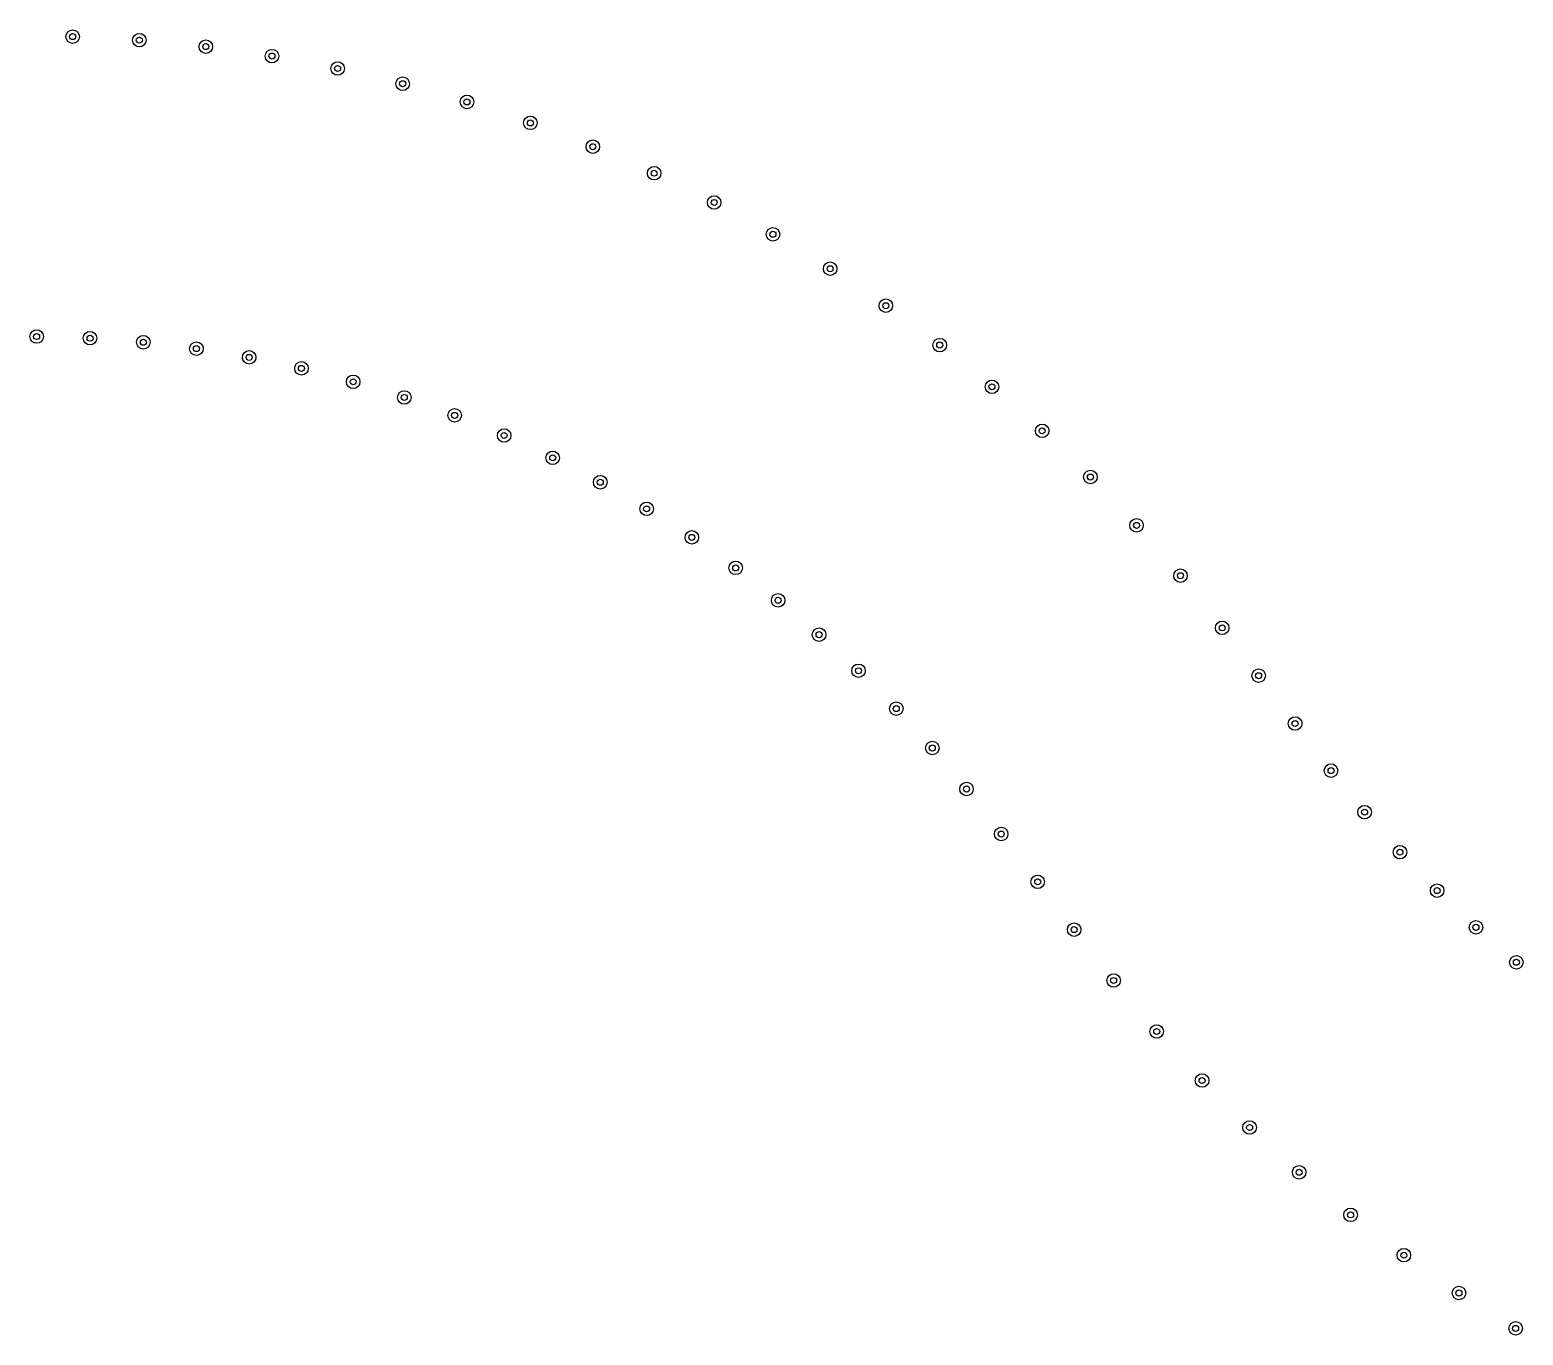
# Model space of a CAD drawing. Extents: x 97 to 313, y -173 to 213.
# Drawn here: x 163.28 to 212.93, y 169.13 to 212.55 of the extents above; entities that cross this region are included whole.
import ezdxf

# ---------------------------------------------------------------- set-up
doc = ezdxf.new("R2010")
doc.units = 0
doc.layers.add('BLACK', color=7, linetype='CONTINUOUS')

msp = doc.modelspace()

# ---------------------------------------------------------------- linework, layer by layer
at = {"layer": 'BLACK', "linetype": 'CONTINUOUS'}
for p, q in [((164.537, 212.48), (164.61, 212.529)), ((164.61, 212.529), (164.696, 212.546)), ((164.696, 212.546), (164.782, 212.529)), ((164.782, 212.529), (164.855, 212.48)), ((164.471, 212.321), (164.488, 212.407)), ((164.488, 212.235), (164.471, 212.321)), ((164.488, 212.407), (164.537, 212.48)), ((164.537, 212.162), (164.488, 212.235)), ((164.61, 212.114), (164.537, 212.162)), ((164.696, 212.096), (164.61, 212.114)), ((164.782, 212.114), (164.696, 212.096)), ((164.855, 212.162), (164.782, 212.114)), ((164.855, 212.48), (164.904, 212.407)), ((164.904, 212.235), (164.855, 212.162)), ((164.904, 212.407), (164.921, 212.321)), ((164.921, 212.321), (164.904, 212.235)), ((166.69, 212.204), (166.707, 212.29)), ((166.707, 212.117), (166.69, 212.204)), ((166.707, 212.29), (166.756, 212.363)), ((166.756, 212.044), (166.707, 212.117)), ((166.756, 212.363), (166.829, 212.411)), ((166.829, 211.996), (166.756, 212.044)), ((166.829, 212.411), (166.915, 212.429)), ((166.915, 212.429), (167.001, 212.411)), ((167.001, 212.411), (167.074, 212.363)), ((167.074, 212.044), (167.001, 211.996)), ((167.074, 212.363), (167.123, 212.29)), ((167.123, 212.117), (167.074, 212.044)), ((167.123, 212.29), (167.14, 212.204)), ((167.14, 212.204), (167.123, 212.117)), ((168.901, 211.987), (168.918, 212.073)), ((168.918, 212.073), (168.967, 212.146)), ((168.967, 212.146), (169.04, 212.195)), ((169.04, 212.195), (169.126, 212.212)), ((169.126, 212.212), (169.212, 212.195)), ((169.212, 212.195), (169.285, 212.146)), ((169.285, 212.146), (169.334, 212.073)), ((169.334, 212.073), (169.351, 211.987)), ((166.915, 211.979), (166.829, 211.996)), ((167.001, 211.996), (166.915, 211.979)), ((168.918, 211.901), (168.901, 211.987)), ((168.967, 211.828), (168.918, 211.901)), ((169.04, 211.779), (168.967, 211.828)), ((169.126, 211.762), (169.04, 211.779)), ((169.212, 211.779), (169.126, 211.762)), ((169.285, 211.828), (169.212, 211.779)), ((169.334, 211.901), (169.285, 211.828)), ((169.351, 211.987), (169.334, 211.901)), ((171.101, 211.673), (171.118, 211.759)), ((171.118, 211.587), (171.101, 211.673)), ((171.118, 211.759), (171.166, 211.832)), ((171.166, 211.514), (171.118, 211.587)), ((171.166, 211.832), (171.239, 211.881)), ((171.239, 211.881), (171.326, 211.898)), ((171.326, 211.898), (171.412, 211.881)), ((171.412, 211.881), (171.485, 211.832)), ((171.485, 211.832), (171.533, 211.759)), ((171.533, 211.587), (171.485, 211.514)), ((171.533, 211.759), (171.551, 211.673)), ((171.551, 211.673), (171.533, 211.587)), ((171.239, 211.465), (171.166, 211.514)), ((171.326, 211.448), (171.239, 211.465)), ((171.412, 211.465), (171.326, 211.448)), ((171.485, 211.514), (171.412, 211.465)), ((173.283, 211.261), (173.3, 211.348)), ((173.3, 211.175), (173.283, 211.261)), ((173.3, 211.348), (173.349, 211.421)), ((173.349, 211.102), (173.3, 211.175)), ((173.349, 211.421), (173.422, 211.469)), ((173.422, 211.054), (173.349, 211.102)), ((173.422, 211.469), (173.508, 211.486)), ((173.508, 211.036), (173.422, 211.054)), ((173.508, 211.486), (173.594, 211.469)), ((173.594, 211.054), (173.508, 211.036)), ((173.594, 211.469), (173.667, 211.421)), ((173.667, 211.102), (173.594, 211.054)), ((173.667, 211.421), (173.716, 211.348)), ((173.716, 211.175), (173.667, 211.102)), ((173.716, 211.348), (173.733, 211.261)), ((173.733, 211.261), (173.716, 211.175)), ((175.446, 210.753), (175.463, 210.839)), ((175.463, 210.667), (175.446, 210.753)), ((175.463, 210.839), (175.512, 210.912)), ((175.512, 210.594), (175.463, 210.667)), ((175.512, 210.912), (175.585, 210.961)), ((175.585, 210.545), (175.512, 210.594)), ((175.585, 210.961), (175.671, 210.978)), ((175.671, 210.528), (175.585, 210.545)), ((175.671, 210.978), (175.757, 210.961)), ((175.757, 210.545), (175.671, 210.528)), ((175.757, 210.961), (175.83, 210.912)), ((175.83, 210.594), (175.757, 210.545)), ((175.83, 210.912), (175.879, 210.839)), ((175.879, 210.667), (175.83, 210.594)), ((175.879, 210.839), (175.896, 210.753)), ((175.896, 210.753), (175.879, 210.667)), ((177.584, 210.149), (177.601, 210.236)), ((177.601, 210.063), (177.584, 210.149)), ((177.601, 210.236), (177.65, 210.309)), ((177.65, 209.99), (177.601, 210.063)), ((177.65, 210.309), (177.723, 210.357)), ((177.723, 210.357), (177.809, 210.374)), ((177.809, 210.374), (177.895, 210.357)), ((177.895, 210.357), (177.968, 210.309)), ((177.968, 210.309), (178.017, 210.236)), ((178.017, 210.063), (177.968, 209.99)), ((178.017, 210.236), (178.034, 210.149)), ((178.034, 210.149), (178.017, 210.063)), ((177.723, 209.942), (177.65, 209.99)), ((177.809, 209.924), (177.723, 209.942)), ((177.895, 209.942), (177.809, 209.924)), ((177.968, 209.99), (177.895, 209.942)), ((179.693, 209.451), (179.71, 209.537)), ((179.71, 209.537), (179.759, 209.61)), ((179.759, 209.61), (179.832, 209.659)), ((179.832, 209.659), (179.918, 209.676)), ((179.918, 209.676), (180.004, 209.659)), ((180.004, 209.659), (180.077, 209.61)), ((180.077, 209.61), (180.126, 209.537)), ((180.126, 209.537), (180.143, 209.451)), ((179.71, 209.365), (179.693, 209.451)), ((179.759, 209.292), (179.71, 209.365)), ((179.832, 209.243), (179.759, 209.292)), ((179.918, 209.226), (179.832, 209.243)), ((180.004, 209.243), (179.918, 209.226)), ((180.077, 209.292), (180.004, 209.243)), ((180.126, 209.365), (180.077, 209.292)), ((180.143, 209.451), (180.126, 209.365)), ((181.769, 208.66), (181.786, 208.746)), ((181.786, 208.574), (181.769, 208.66)), ((181.786, 208.746), (181.835, 208.819)), ((181.835, 208.501), (181.786, 208.574)), ((181.835, 208.819), (181.908, 208.868)), ((181.908, 208.868), (181.994, 208.885)), ((181.994, 208.885), (182.08, 208.868)), ((182.08, 208.868), (182.153, 208.819)), ((182.153, 208.819), (182.202, 208.746)), ((182.202, 208.574), (182.153, 208.501)), ((182.202, 208.746), (182.219, 208.66)), ((182.219, 208.66), (182.202, 208.574)), ((181.908, 208.452), (181.835, 208.501)), ((181.994, 208.435), (181.908, 208.452)), ((182.08, 208.452), (181.994, 208.435)), ((182.153, 208.501), (182.08, 208.452)), ((183.808, 207.777), (183.825, 207.864)), ((183.825, 207.691), (183.808, 207.777)), ((183.825, 207.864), (183.874, 207.936)), ((183.874, 207.618), (183.825, 207.691)), ((183.874, 207.936), (183.947, 207.985)), ((183.947, 207.57), (183.874, 207.618)), ((183.947, 207.985), (184.033, 208.002)), ((184.033, 207.552), (183.947, 207.57)), ((184.033, 208.002), (184.119, 207.985)), ((184.119, 207.57), (184.033, 207.552)), ((184.119, 207.985), (184.192, 207.936)), ((184.192, 207.618), (184.119, 207.57)), ((184.192, 207.936), (184.241, 207.864)), ((184.241, 207.691), (184.192, 207.618)), ((184.241, 207.864), (184.258, 207.777)), ((184.258, 207.777), (184.241, 207.691)), ((185.805, 206.805), (185.822, 206.891)), ((185.822, 206.719), (185.805, 206.805)), ((185.822, 206.891), (185.871, 206.964)), ((185.871, 206.646), (185.822, 206.719)), ((185.871, 206.964), (185.944, 207.013)), ((185.944, 206.597), (185.871, 206.646)), ((185.944, 207.013), (186.03, 207.03)), ((186.03, 206.58), (185.944, 206.597)), ((186.03, 207.03), (186.116, 207.013)), ((186.116, 206.597), (186.03, 206.58)), ((186.116, 207.013), (186.189, 206.964)), ((186.189, 206.646), (186.116, 206.597)), ((186.189, 206.964), (186.238, 206.891)), ((186.238, 206.719), (186.189, 206.646)), ((186.238, 206.891), (186.255, 206.805)), ((186.255, 206.805), (186.238, 206.719)), ((187.758, 205.745), (187.775, 205.831)), ((187.775, 205.659), (187.758, 205.745)), ((187.775, 205.831), (187.824, 205.904)), ((187.824, 205.586), (187.775, 205.659)), ((187.824, 205.904), (187.897, 205.953)), ((187.897, 205.537), (187.824, 205.586)), ((187.897, 205.953), (187.983, 205.97)), ((187.983, 205.97), (188.069, 205.953)), ((188.069, 205.953), (188.142, 205.904)), ((188.142, 205.586), (188.069, 205.537)), ((188.142, 205.904), (188.191, 205.831)), ((188.191, 205.659), (188.142, 205.586)), ((188.191, 205.831), (188.208, 205.745)), ((188.208, 205.745), (188.191, 205.659)), ((187.983, 205.52), (187.897, 205.537)), ((188.069, 205.537), (187.983, 205.52)), ((189.661, 204.6), (189.678, 204.686)), ((189.678, 204.513), (189.661, 204.6)), ((189.678, 204.686), (189.727, 204.759)), ((189.727, 204.759), (189.8, 204.807)), ((189.8, 204.807), (189.886, 204.825)), ((189.886, 204.825), (189.972, 204.807)), ((189.972, 204.807), (190.045, 204.759)), ((190.045, 204.759), (190.094, 204.686)), ((190.094, 204.686), (190.111, 204.6)), ((190.111, 204.6), (190.094, 204.513)), ((189.727, 204.441), (189.678, 204.513)), ((189.8, 204.392), (189.727, 204.441)), ((189.886, 204.375), (189.8, 204.392)), ((189.972, 204.392), (189.886, 204.375)), ((190.045, 204.441), (189.972, 204.392)), ((190.094, 204.513), (190.045, 204.441)), ((191.578, 203.529), (191.651, 203.578)), ((191.651, 203.578), (191.737, 203.595)), ((191.737, 203.595), (191.823, 203.578)), ((191.823, 203.578), (191.896, 203.529)), ((191.512, 203.37), (191.529, 203.456)), ((191.529, 203.284), (191.512, 203.37)), ((191.529, 203.456), (191.578, 203.529)), ((191.578, 203.211), (191.529, 203.284)), ((191.651, 203.162), (191.578, 203.211)), ((191.737, 203.145), (191.651, 203.162)), ((191.823, 203.162), (191.737, 203.145)), ((191.896, 203.211), (191.823, 203.162)), ((191.896, 203.529), (191.944, 203.456)), ((191.944, 203.284), (191.896, 203.211)), ((191.944, 203.456), (191.962, 203.37)), ((191.962, 203.37), (191.944, 203.284)), ((163.275, 202.344), (163.292, 202.43)), ((163.292, 202.258), (163.275, 202.344)), ((163.292, 202.43), (163.341, 202.503)), ((163.341, 202.185), (163.292, 202.258)), ((163.341, 202.503), (163.414, 202.552)), ((163.414, 202.136), (163.341, 202.185)), ((163.414, 202.552), (163.5, 202.569)), ((163.5, 202.119), (163.414, 202.136)), ((163.5, 202.569), (163.586, 202.552)), ((163.586, 202.136), (163.5, 202.119)), ((163.586, 202.552), (163.659, 202.503)), ((163.659, 202.185), (163.586, 202.136)), ((163.659, 202.503), (163.708, 202.43)), ((163.708, 202.258), (163.659, 202.185)), ((163.708, 202.43), (163.725, 202.344)), ((163.725, 202.344), (163.708, 202.258)), ((165.051, 202.289), (165.068, 202.375)), ((165.068, 202.203), (165.051, 202.289)), ((165.068, 202.375), (165.117, 202.448)), ((165.117, 202.13), (165.068, 202.203)), ((165.117, 202.448), (165.19, 202.497)), ((165.19, 202.081), (165.117, 202.13)), ((165.19, 202.497), (165.276, 202.514)), ((165.276, 202.514), (165.362, 202.497)), ((165.362, 202.497), (165.435, 202.448)), ((165.435, 202.13), (165.362, 202.081)), ((165.435, 202.448), (165.484, 202.375)), ((165.484, 202.203), (165.435, 202.13)), ((165.484, 202.375), (165.501, 202.289)), ((165.501, 202.289), (165.484, 202.203)), ((166.824, 202.155), (166.841, 202.241)), ((166.841, 202.069), (166.824, 202.155)), ((166.841, 202.241), (166.89, 202.314)), ((166.89, 202.314), (166.963, 202.363)), ((166.963, 202.363), (167.049, 202.38)), ((167.049, 202.38), (167.135, 202.363)), ((167.135, 202.363), (167.208, 202.314)), ((167.208, 202.314), (167.257, 202.241)), ((167.257, 202.241), (167.274, 202.155)), ((167.274, 202.155), (167.257, 202.069)), ((168.605, 202.029), (168.654, 202.102)), ((168.654, 202.102), (168.727, 202.151)), ((168.727, 202.151), (168.813, 202.168)), ((168.813, 202.168), (168.899, 202.151)), ((168.899, 202.151), (168.972, 202.102)), ((168.972, 202.102), (169.021, 202.029)), ((193.305, 202.06), (193.323, 202.146)), ((193.323, 202.146), (193.371, 202.219)), ((193.371, 202.219), (193.444, 202.268)), ((193.444, 202.268), (193.53, 202.285)), ((193.53, 202.285), (193.616, 202.268)), ((193.616, 202.268), (193.689, 202.219)), ((193.689, 202.219), (193.738, 202.146)), ((193.738, 202.146), (193.755, 202.06)), ((165.276, 202.064), (165.19, 202.081)), ((165.362, 202.081), (165.276, 202.064)), ((166.89, 201.996), (166.841, 202.069)), ((166.963, 201.947), (166.89, 201.996)), ((167.049, 201.93), (166.963, 201.947)), ((167.135, 201.947), (167.049, 201.93)), ((167.208, 201.996), (167.135, 201.947)), ((167.257, 202.069), (167.208, 201.996)), ((168.588, 201.943), (168.605, 202.029)), ((168.605, 201.857), (168.588, 201.943)), ((168.654, 201.784), (168.605, 201.857)), ((168.727, 201.735), (168.654, 201.784)), ((168.813, 201.718), (168.727, 201.735)), ((168.899, 201.735), (168.813, 201.718)), ((168.972, 201.784), (168.899, 201.735)), ((169.021, 201.857), (168.972, 201.784)), ((169.021, 202.029), (169.038, 201.943)), ((169.038, 201.943), (169.021, 201.857)), ((170.342, 201.652), (170.359, 201.739)), ((170.359, 201.566), (170.342, 201.652)), ((170.359, 201.739), (170.407, 201.812)), ((170.407, 201.812), (170.48, 201.86)), ((170.48, 201.86), (170.567, 201.877)), ((170.567, 201.877), (170.653, 201.86)), ((170.653, 201.86), (170.726, 201.812)), ((170.726, 201.812), (170.774, 201.739)), ((170.774, 201.739), (170.792, 201.652)), ((170.792, 201.652), (170.774, 201.566)), ((193.323, 201.974), (193.305, 202.06)), ((193.371, 201.901), (193.323, 201.974)), ((193.444, 201.852), (193.371, 201.901)), ((193.53, 201.835), (193.444, 201.852)), ((193.616, 201.852), (193.53, 201.835)), ((193.689, 201.901), (193.616, 201.852)), ((193.738, 201.974), (193.689, 201.901)), ((193.755, 202.06), (193.738, 201.974)), ((170.407, 201.493), (170.359, 201.566)), ((170.48, 201.445), (170.407, 201.493)), ((170.567, 201.427), (170.48, 201.445)), ((170.653, 201.445), (170.567, 201.427)), ((170.726, 201.493), (170.653, 201.445)), ((170.774, 201.566), (170.726, 201.493)), ((172.08, 201.284), (172.097, 201.371)), ((172.097, 201.198), (172.08, 201.284)), ((172.097, 201.371), (172.146, 201.444)), ((172.146, 201.125), (172.097, 201.198)), ((172.146, 201.444), (172.219, 201.492)), ((172.219, 201.077), (172.146, 201.125)), ((172.219, 201.492), (172.305, 201.509)), ((172.305, 201.509), (172.391, 201.492)), ((172.391, 201.492), (172.464, 201.444)), ((172.464, 201.125), (172.391, 201.077)), ((172.464, 201.444), (172.513, 201.371)), ((172.513, 201.198), (172.464, 201.125)), ((172.513, 201.371), (172.53, 201.284)), ((172.53, 201.284), (172.513, 201.198)), ((172.305, 201.059), (172.219, 201.077)), ((172.391, 201.077), (172.305, 201.059)), ((173.801, 200.839), (173.818, 200.926)), ((173.818, 200.753), (173.801, 200.839)), ((173.818, 200.926), (173.867, 200.999)), ((173.867, 200.68), (173.818, 200.753)), ((173.867, 200.999), (173.94, 201.047)), ((173.94, 200.632), (173.867, 200.68)), ((173.94, 201.047), (174.026, 201.064)), ((174.026, 200.614), (173.94, 200.632)), ((174.026, 201.064), (174.112, 201.047)), ((174.112, 200.632), (174.026, 200.614)), ((174.112, 201.047), (174.185, 200.999)), ((174.185, 200.68), (174.112, 200.632)), ((174.185, 200.999), (174.234, 200.926)), ((174.234, 200.753), (174.185, 200.68)), ((174.234, 200.926), (174.251, 200.839)), ((174.251, 200.839), (174.234, 200.753)), ((195.04, 200.672), (195.057, 200.758)), ((195.057, 200.585), (195.04, 200.672)), ((195.057, 200.758), (195.106, 200.831)), ((195.106, 200.831), (195.179, 200.879)), ((195.179, 200.879), (195.265, 200.897)), ((195.265, 200.897), (195.351, 200.879)), ((195.351, 200.879), (195.424, 200.831)), ((195.424, 200.831), (195.473, 200.758)), ((195.473, 200.758), (195.49, 200.672)), ((195.49, 200.672), (195.473, 200.585)), ((175.5, 200.319), (175.517, 200.405)), ((175.517, 200.233), (175.5, 200.319)), ((175.517, 200.405), (175.566, 200.478)), ((175.566, 200.16), (175.517, 200.233)), ((175.566, 200.478), (175.639, 200.527)), ((175.639, 200.111), (175.566, 200.16)), ((175.639, 200.527), (175.725, 200.544)), ((175.725, 200.094), (175.639, 200.111)), ((175.725, 200.544), (175.811, 200.527)), ((175.811, 200.111), (175.725, 200.094)), ((175.811, 200.527), (175.884, 200.478)), ((175.884, 200.16), (175.811, 200.111)), ((175.884, 200.478), (175.933, 200.405)), ((175.933, 200.233), (175.884, 200.16)), ((175.933, 200.405), (175.95, 200.319)), ((175.95, 200.319), (175.933, 200.233)), ((195.106, 200.512), (195.057, 200.585)), ((195.179, 200.464), (195.106, 200.512)), ((195.265, 200.447), (195.179, 200.464)), ((195.351, 200.464), (195.265, 200.447)), ((195.424, 200.512), (195.351, 200.464)), ((195.473, 200.585), (195.424, 200.512)), ((177.175, 199.723), (177.192, 199.809)), ((177.192, 199.637), (177.175, 199.723)), ((177.192, 199.809), (177.24, 199.882)), ((177.24, 199.564), (177.192, 199.637)), ((177.24, 199.882), (177.313, 199.931)), ((177.313, 199.931), (177.4, 199.948)), ((177.4, 199.948), (177.486, 199.931)), ((177.486, 199.931), (177.559, 199.882)), ((177.559, 199.882), (177.607, 199.809)), ((177.607, 199.637), (177.559, 199.564)), ((177.607, 199.809), (177.625, 199.723)), ((177.625, 199.723), (177.607, 199.637)), ((177.313, 199.515), (177.24, 199.564)), ((177.4, 199.498), (177.313, 199.515)), ((177.486, 199.515), (177.4, 199.498)), ((177.559, 199.564), (177.486, 199.515)), ((178.82, 199.053), (178.838, 199.139)), ((178.838, 199.139), (178.886, 199.212)), ((178.886, 199.212), (178.959, 199.261)), ((178.959, 199.261), (179.045, 199.278)), ((179.045, 199.278), (179.132, 199.261)), ((179.132, 199.261), (179.205, 199.212)), ((179.205, 199.212), (179.253, 199.139)), ((179.253, 199.139), (179.27, 199.053)), ((196.71, 199.208), (196.727, 199.294)), ((196.727, 199.122), (196.71, 199.208)), ((196.727, 199.294), (196.776, 199.367)), ((196.776, 199.049), (196.727, 199.122)), ((196.776, 199.367), (196.849, 199.416)), ((196.849, 199.416), (196.935, 199.433)), ((196.935, 199.433), (197.021, 199.416)), ((197.021, 199.416), (197.094, 199.367)), ((197.094, 199.367), (197.143, 199.294)), ((197.143, 199.122), (197.094, 199.049)), ((197.143, 199.294), (197.16, 199.208)), ((197.16, 199.208), (197.143, 199.122)), ((178.838, 198.967), (178.82, 199.053)), ((178.886, 198.894), (178.838, 198.967)), ((178.959, 198.845), (178.886, 198.894)), ((179.045, 198.828), (178.959, 198.845)), ((179.132, 198.845), (179.045, 198.828)), ((179.205, 198.894), (179.132, 198.845)), ((179.253, 198.967), (179.205, 198.894)), ((179.27, 199.053), (179.253, 198.967)), ((196.849, 199), (196.776, 199.049)), ((196.935, 198.983), (196.849, 199)), ((197.021, 199), (196.935, 198.983)), ((197.094, 199.049), (197.021, 199)), ((180.436, 198.311), (180.453, 198.397)), ((180.453, 198.225), (180.436, 198.311)), ((180.453, 198.397), (180.502, 198.47)), ((180.502, 198.152), (180.453, 198.225)), ((180.502, 198.47), (180.575, 198.519)), ((180.575, 198.103), (180.502, 198.152)), ((180.575, 198.519), (180.661, 198.536)), ((180.661, 198.536), (180.747, 198.519)), ((180.747, 198.519), (180.82, 198.47)), ((180.82, 198.152), (180.747, 198.103)), ((180.82, 198.47), (180.869, 198.397)), ((180.869, 198.225), (180.82, 198.152)), ((180.869, 198.397), (180.886, 198.311)), ((180.886, 198.311), (180.869, 198.225)), ((180.661, 198.086), (180.575, 198.103)), ((180.747, 198.103), (180.661, 198.086)), ((182.033, 197.584), (182.082, 197.657)), ((182.082, 197.657), (182.155, 197.706)), ((182.155, 197.706), (182.241, 197.723)), ((182.241, 197.723), (182.327, 197.706)), ((182.327, 197.706), (182.4, 197.657)), ((182.4, 197.657), (182.449, 197.584)), ((198.315, 197.67), (198.332, 197.756)), ((198.332, 197.584), (198.315, 197.67)), ((198.332, 197.756), (198.381, 197.829)), ((198.381, 197.829), (198.454, 197.878)), ((198.454, 197.878), (198.54, 197.895)), ((198.54, 197.895), (198.626, 197.878)), ((198.626, 197.878), (198.699, 197.829)), ((198.699, 197.829), (198.748, 197.756)), ((198.748, 197.756), (198.765, 197.67)), ((198.765, 197.67), (198.748, 197.584)), ((182.016, 197.498), (182.033, 197.584)), ((182.033, 197.412), (182.016, 197.498)), ((182.082, 197.339), (182.033, 197.412)), ((182.155, 197.29), (182.082, 197.339)), ((182.241, 197.273), (182.155, 197.29)), ((182.327, 197.29), (182.241, 197.273)), ((182.4, 197.339), (182.327, 197.29)), ((182.449, 197.412), (182.4, 197.339)), ((182.449, 197.584), (182.466, 197.498)), ((182.466, 197.498), (182.449, 197.412)), ((198.381, 197.511), (198.332, 197.584)), ((198.454, 197.463), (198.381, 197.511)), ((198.54, 197.445), (198.454, 197.463)), ((198.626, 197.463), (198.54, 197.445)), ((198.699, 197.511), (198.626, 197.463)), ((198.748, 197.584), (198.699, 197.511)), ((183.559, 196.615), (183.576, 196.701)), ((183.576, 196.701), (183.625, 196.774)), ((183.625, 196.774), (183.698, 196.823)), ((183.698, 196.823), (183.784, 196.84)), ((183.784, 196.84), (183.87, 196.823)), ((183.87, 196.823), (183.943, 196.774)), ((183.943, 196.774), (183.992, 196.701)), ((183.992, 196.701), (184.009, 196.615)), ((183.576, 196.529), (183.559, 196.615)), ((183.625, 196.456), (183.576, 196.529)), ((183.698, 196.407), (183.625, 196.456)), ((183.784, 196.39), (183.698, 196.407)), ((183.87, 196.407), (183.784, 196.39)), ((183.943, 196.456), (183.87, 196.407)), ((183.992, 196.529), (183.943, 196.456)), ((184.009, 196.615), (183.992, 196.529)), ((199.849, 196.064), (199.866, 196.15)), ((199.866, 196.15), (199.915, 196.223)), ((199.915, 196.223), (199.988, 196.272)), ((199.988, 196.272), (200.074, 196.289)), ((200.074, 196.289), (200.16, 196.272)), ((200.16, 196.272), (200.233, 196.223)), ((200.233, 196.223), (200.282, 196.15)), ((200.282, 196.15), (200.299, 196.064)), ((185.06, 195.665), (185.077, 195.751)), ((185.077, 195.579), (185.06, 195.665)), ((185.077, 195.751), (185.126, 195.824)), ((185.126, 195.824), (185.199, 195.873)), ((185.199, 195.873), (185.285, 195.89)), ((185.285, 195.89), (185.371, 195.873)), ((185.371, 195.873), (185.444, 195.824)), ((185.444, 195.824), (185.493, 195.751)), ((185.493, 195.751), (185.51, 195.665)), ((185.51, 195.665), (185.493, 195.579)), ((199.866, 195.978), (199.849, 196.064)), ((199.915, 195.905), (199.866, 195.978)), ((199.988, 195.856), (199.915, 195.905)), ((200.074, 195.839), (199.988, 195.856)), ((200.16, 195.856), (200.074, 195.839)), ((200.233, 195.905), (200.16, 195.856)), ((200.282, 195.978), (200.233, 195.905)), ((200.299, 196.064), (200.282, 195.978)), ((185.126, 195.506), (185.077, 195.579)), ((185.199, 195.457), (185.126, 195.506)), ((185.285, 195.44), (185.199, 195.457)), ((185.371, 195.457), (185.285, 195.44)), ((185.444, 195.506), (185.371, 195.457)), ((185.493, 195.579), (185.444, 195.506)), ((186.519, 194.649), (186.536, 194.735)), ((186.536, 194.563), (186.519, 194.649)), ((186.536, 194.735), (186.585, 194.808)), ((186.585, 194.808), (186.658, 194.857)), ((186.658, 194.857), (186.744, 194.874)), ((186.744, 194.874), (186.83, 194.857)), ((186.83, 194.857), (186.903, 194.808)), ((186.903, 194.808), (186.952, 194.735)), ((186.952, 194.735), (186.969, 194.649)), ((186.969, 194.649), (186.952, 194.563)), ((186.585, 194.49), (186.536, 194.563)), ((186.658, 194.441), (186.585, 194.49)), ((186.744, 194.424), (186.658, 194.441)), ((186.83, 194.441), (186.744, 194.424)), ((186.903, 194.49), (186.83, 194.441)), ((186.952, 194.563), (186.903, 194.49)), ((201.31, 194.39), (201.327, 194.477)), ((201.327, 194.304), (201.31, 194.39)), ((201.327, 194.477), (201.376, 194.55)), ((201.376, 194.231), (201.327, 194.304)), ((201.376, 194.55), (201.449, 194.598)), ((201.449, 194.183), (201.376, 194.231)), ((201.449, 194.598), (201.535, 194.615)), ((201.535, 194.165), (201.449, 194.183)), ((201.535, 194.615), (201.621, 194.598)), ((201.621, 194.183), (201.535, 194.165)), ((201.621, 194.598), (201.694, 194.55)), ((201.694, 194.231), (201.621, 194.183)), ((201.694, 194.55), (201.743, 194.477)), ((201.743, 194.304), (201.694, 194.231)), ((201.743, 194.477), (201.76, 194.39)), ((201.76, 194.39), (201.743, 194.304)), ((187.93, 193.57), (187.947, 193.656)), ((187.947, 193.656), (187.996, 193.729)), ((187.996, 193.729), (188.069, 193.777)), ((188.069, 193.777), (188.155, 193.795)), ((188.155, 193.795), (188.241, 193.777)), ((188.241, 193.777), (188.314, 193.729)), ((188.314, 193.729), (188.363, 193.656)), ((188.363, 193.656), (188.38, 193.57)), ((187.947, 193.483), (187.93, 193.57)), ((187.996, 193.41), (187.947, 193.483)), ((188.069, 193.362), (187.996, 193.41)), ((188.155, 193.345), (188.069, 193.362)), ((188.241, 193.362), (188.155, 193.345)), ((188.314, 193.41), (188.241, 193.362)), ((188.363, 193.483), (188.314, 193.41)), ((188.38, 193.57), (188.363, 193.483)), ((202.696, 192.654), (202.713, 192.74)), ((202.713, 192.568), (202.696, 192.654)), ((202.713, 192.74), (202.762, 192.813)), ((202.762, 192.813), (202.835, 192.862)), ((202.835, 192.862), (202.921, 192.879)), ((202.921, 192.879), (203.007, 192.862)), ((203.007, 192.862), (203.08, 192.813)), ((203.08, 192.813), (203.129, 192.74)), ((203.129, 192.74), (203.146, 192.654)), ((203.146, 192.654), (203.129, 192.568)), ((189.293, 192.428), (189.31, 192.514)), ((189.31, 192.342), (189.293, 192.428)), ((189.31, 192.514), (189.359, 192.587)), ((189.359, 192.269), (189.31, 192.342)), ((189.359, 192.587), (189.432, 192.636)), ((189.432, 192.22), (189.359, 192.269)), ((189.432, 192.636), (189.518, 192.653)), ((189.518, 192.203), (189.432, 192.22)), ((189.518, 192.653), (189.604, 192.636)), ((189.604, 192.22), (189.518, 192.203)), ((189.604, 192.636), (189.677, 192.587)), ((189.677, 192.269), (189.604, 192.22)), ((189.677, 192.587), (189.726, 192.514)), ((189.726, 192.342), (189.677, 192.269)), ((189.726, 192.514), (189.743, 192.428)), ((189.743, 192.428), (189.726, 192.342)), ((202.762, 192.495), (202.713, 192.568)), ((202.835, 192.446), (202.762, 192.495)), ((202.921, 192.429), (202.835, 192.446)), ((203.007, 192.446), (202.921, 192.429)), ((203.08, 192.495), (203.007, 192.446)), ((203.129, 192.568), (203.08, 192.495)), ((190.603, 191.227), (190.62, 191.313)), ((190.62, 191.141), (190.603, 191.227)), ((190.62, 191.313), (190.669, 191.386)), ((190.669, 191.386), (190.742, 191.435)), ((190.742, 191.435), (190.828, 191.452)), ((190.828, 191.452), (190.914, 191.435)), ((190.914, 191.435), (190.987, 191.386)), ((190.987, 191.386), (191.036, 191.313)), ((191.036, 191.313), (191.053, 191.227)), ((191.053, 191.227), (191.036, 191.141)), ((203.925, 191.15), (203.974, 191.223)), ((203.974, 191.223), (204.047, 191.271)), ((204.047, 191.271), (204.133, 191.289)), ((204.133, 191.289), (204.219, 191.271)), ((204.219, 191.271), (204.292, 191.223)), ((204.292, 191.223), (204.341, 191.15)), ((190.669, 191.068), (190.62, 191.141)), ((190.742, 191.02), (190.669, 191.068)), ((190.828, 191.002), (190.742, 191.02)), ((190.914, 191.02), (190.828, 191.002)), ((190.987, 191.068), (190.914, 191.02)), ((191.036, 191.141), (190.987, 191.068)), ((203.908, 191.064), (203.925, 191.15)), ((203.925, 190.977), (203.908, 191.064)), ((203.974, 190.904), (203.925, 190.977)), ((204.047, 190.856), (203.974, 190.904)), ((204.133, 190.839), (204.047, 190.856)), ((204.219, 190.856), (204.133, 190.839)), ((204.292, 190.904), (204.219, 190.856)), ((204.341, 190.977), (204.292, 190.904)), ((204.341, 191.15), (204.358, 191.064)), ((204.358, 191.064), (204.341, 190.977)), ((191.925, 190.128), (191.998, 190.177)), ((191.998, 190.177), (192.084, 190.194)), ((192.084, 190.194), (192.17, 190.177)), ((192.17, 190.177), (192.243, 190.128)), ((191.859, 189.969), (191.876, 190.055)), ((191.876, 189.883), (191.859, 189.969)), ((191.876, 190.055), (191.925, 190.128)), ((191.925, 189.81), (191.876, 189.883)), ((191.998, 189.761), (191.925, 189.81)), ((192.084, 189.744), (191.998, 189.761)), ((192.17, 189.761), (192.084, 189.744)), ((192.243, 189.81), (192.17, 189.761)), ((192.243, 190.128), (192.292, 190.055)), ((192.292, 189.883), (192.243, 189.81)), ((192.292, 190.055), (192.309, 189.969)), ((192.309, 189.969), (192.292, 189.883)), ((205.186, 189.632), (205.259, 189.681)), ((205.259, 189.681), (205.345, 189.698)), ((205.345, 189.698), (205.431, 189.681)), ((205.431, 189.681), (205.504, 189.632)), ((205.12, 189.473), (205.137, 189.559)), ((205.137, 189.387), (205.12, 189.473)), ((205.137, 189.559), (205.186, 189.632)), ((205.186, 189.314), (205.137, 189.387)), ((205.259, 189.265), (205.186, 189.314)), ((205.345, 189.248), (205.259, 189.265)), ((205.431, 189.265), (205.345, 189.248)), ((205.504, 189.314), (205.431, 189.265)), ((205.504, 189.632), (205.553, 189.559)), ((205.553, 189.387), (205.504, 189.314)), ((205.553, 189.559), (205.57, 189.473)), ((205.57, 189.473), (205.553, 189.387)), ((193.057, 188.657), (193.074, 188.743)), ((193.074, 188.743), (193.123, 188.816)), ((193.123, 188.816), (193.196, 188.865)), ((193.196, 188.865), (193.282, 188.882)), ((193.282, 188.882), (193.368, 188.865)), ((193.368, 188.865), (193.441, 188.816)), ((193.441, 188.816), (193.49, 188.743)), ((193.49, 188.743), (193.507, 188.657)), ((193.074, 188.571), (193.057, 188.657)), ((193.123, 188.498), (193.074, 188.571)), ((193.196, 188.449), (193.123, 188.498)), ((193.282, 188.432), (193.196, 188.449)), ((193.368, 188.449), (193.282, 188.432)), ((193.441, 188.498), (193.368, 188.449)), ((193.49, 188.571), (193.441, 188.498)), ((193.507, 188.657), (193.49, 188.571)), ((206.315, 187.907), (206.332, 187.993)), ((206.332, 187.821), (206.315, 187.907)), ((206.332, 187.993), (206.38, 188.066)), ((206.38, 187.748), (206.332, 187.821)), ((206.38, 188.066), (206.453, 188.115)), ((206.453, 187.699), (206.38, 187.748)), ((206.453, 188.115), (206.54, 188.132)), ((206.54, 187.682), (206.453, 187.699)), ((206.54, 188.132), (206.626, 188.115)), ((206.626, 187.699), (206.54, 187.682)), ((206.626, 188.115), (206.699, 188.066)), ((206.699, 187.748), (206.626, 187.699)), ((206.699, 188.066), (206.747, 187.993)), ((206.747, 187.821), (206.699, 187.748)), ((206.747, 187.993), (206.765, 187.907)), ((206.765, 187.907), (206.747, 187.821)), ((194.196, 187.293), (194.213, 187.379)), ((194.213, 187.207), (194.196, 187.293)), ((194.213, 187.379), (194.262, 187.452)), ((194.262, 187.134), (194.213, 187.207)), ((194.262, 187.452), (194.335, 187.501)), ((194.335, 187.501), (194.421, 187.518)), ((194.421, 187.518), (194.507, 187.501)), ((194.507, 187.501), (194.58, 187.452)), ((194.58, 187.452), (194.629, 187.379)), ((194.629, 187.207), (194.58, 187.134)), ((194.629, 187.379), (194.646, 187.293)), ((194.646, 187.293), (194.629, 187.207)), ((194.335, 187.085), (194.262, 187.134)), ((194.421, 187.068), (194.335, 187.085)), ((194.507, 187.085), (194.421, 187.068)), ((194.58, 187.134), (194.507, 187.085)), ((207.497, 186.684), (207.57, 186.733)), ((207.57, 186.733), (207.656, 186.75)), ((207.656, 186.75), (207.742, 186.733)), ((207.742, 186.733), (207.815, 186.684)), ((207.431, 186.525), (207.448, 186.611)), ((207.448, 186.439), (207.431, 186.525)), ((207.448, 186.611), (207.497, 186.684)), ((207.497, 186.366), (207.448, 186.439)), ((207.57, 186.317), (207.497, 186.366)), ((207.656, 186.3), (207.57, 186.317)), ((207.742, 186.317), (207.656, 186.3)), ((207.815, 186.366), (207.742, 186.317)), ((207.815, 186.684), (207.864, 186.611)), ((207.864, 186.439), (207.815, 186.366)), ((207.864, 186.611), (207.881, 186.525)), ((207.881, 186.525), (207.864, 186.439)), ((195.349, 185.797), (195.366, 185.883)), ((195.366, 185.711), (195.349, 185.797)), ((195.366, 185.883), (195.414, 185.956)), ((195.414, 185.638), (195.366, 185.711)), ((195.414, 185.956), (195.487, 186.005)), ((195.487, 186.005), (195.574, 186.022)), ((195.574, 186.022), (195.66, 186.005)), ((195.66, 186.005), (195.733, 185.956)), ((195.733, 185.956), (195.781, 185.883)), ((195.781, 185.711), (195.733, 185.638)), ((195.781, 185.883), (195.799, 185.797)), ((195.799, 185.797), (195.781, 185.711)), ((195.487, 185.589), (195.414, 185.638)), ((195.574, 185.572), (195.487, 185.589)), ((195.66, 185.589), (195.574, 185.572)), ((195.733, 185.638), (195.66, 185.589)), ((208.608, 185.193), (208.626, 185.279)), ((208.626, 185.279), (208.674, 185.352)), ((208.674, 185.352), (208.747, 185.401)), ((208.747, 185.401), (208.833, 185.418)), ((208.833, 185.418), (208.92, 185.401)), ((208.92, 185.401), (208.993, 185.352)), ((208.993, 185.352), (209.041, 185.279)), ((209.041, 185.279), (209.058, 185.193)), ((208.626, 185.107), (208.608, 185.193)), ((208.674, 185.034), (208.626, 185.107)), ((208.747, 184.985), (208.674, 185.034)), ((208.833, 184.968), (208.747, 184.985)), ((208.92, 184.985), (208.833, 184.968)), ((208.993, 185.034), (208.92, 184.985)), ((209.041, 185.107), (208.993, 185.034)), ((209.058, 185.193), (209.041, 185.107)), ((196.561, 184.206), (196.578, 184.293)), ((196.578, 184.293), (196.627, 184.366)), ((196.627, 184.366), (196.7, 184.414)), ((196.7, 184.414), (196.786, 184.431)), ((196.786, 184.431), (196.872, 184.414)), ((196.872, 184.414), (196.945, 184.366)), ((196.945, 184.366), (196.994, 184.293)), ((196.994, 184.293), (197.011, 184.206)), ((196.578, 184.12), (196.561, 184.206)), ((196.627, 184.047), (196.578, 184.12)), ((196.7, 183.999), (196.627, 184.047)), ((196.786, 183.981), (196.7, 183.999)), ((196.872, 183.999), (196.786, 183.981)), ((196.945, 184.047), (196.872, 183.999)), ((196.994, 184.12), (196.945, 184.047)), ((197.011, 184.206), (196.994, 184.12)), ((209.843, 183.915), (209.86, 184.002)), ((209.86, 183.829), (209.843, 183.915)), ((209.86, 184.002), (209.909, 184.075)), ((209.909, 183.756), (209.86, 183.829)), ((209.909, 184.075), (209.982, 184.123)), ((209.982, 183.708), (209.909, 183.756)), ((209.982, 184.123), (210.068, 184.14)), ((210.068, 184.14), (210.154, 184.123)), ((210.154, 184.123), (210.227, 184.075)), ((210.227, 183.756), (210.154, 183.708)), ((210.227, 184.075), (210.276, 184.002)), ((210.276, 183.829), (210.227, 183.756)), ((210.276, 184.002), (210.293, 183.915)), ((210.293, 183.915), (210.276, 183.829)), ((210.068, 183.69), (209.982, 183.708)), ((210.154, 183.708), (210.068, 183.69)), ((197.79, 182.702), (197.839, 182.775)), ((197.839, 182.775), (197.912, 182.824)), ((197.912, 182.824), (197.998, 182.841)), ((197.998, 182.841), (198.084, 182.824)), ((198.084, 182.824), (198.157, 182.775)), ((198.157, 182.775), (198.206, 182.702)), ((211.134, 182.693), (211.151, 182.779)), ((211.151, 182.779), (211.2, 182.852)), ((211.2, 182.852), (211.273, 182.901)), ((211.273, 182.901), (211.359, 182.918)), ((211.359, 182.918), (211.445, 182.901)), ((211.445, 182.901), (211.518, 182.852)), ((211.518, 182.852), (211.567, 182.779)), ((211.567, 182.779), (211.584, 182.693)), ((197.773, 182.616), (197.79, 182.702)), ((197.79, 182.53), (197.773, 182.616)), ((197.839, 182.457), (197.79, 182.53)), ((197.912, 182.408), (197.839, 182.457)), ((197.998, 182.391), (197.912, 182.408)), ((198.084, 182.408), (197.998, 182.391)), ((198.157, 182.457), (198.084, 182.408)), ((198.206, 182.53), (198.157, 182.457)), ((198.206, 182.702), (198.223, 182.616)), ((198.223, 182.616), (198.206, 182.53)), ((211.151, 182.607), (211.134, 182.693)), ((211.2, 182.534), (211.151, 182.607)), ((211.273, 182.485), (211.2, 182.534)), ((211.359, 182.468), (211.273, 182.485)), ((211.445, 182.485), (211.359, 182.468)), ((211.518, 182.534), (211.445, 182.485)), ((211.567, 182.607), (211.518, 182.534)), ((211.584, 182.693), (211.567, 182.607)), ((212.543, 181.689), (212.616, 181.738)), ((212.616, 181.738), (212.703, 181.755)), ((212.703, 181.755), (212.789, 181.738)), ((212.789, 181.738), (212.862, 181.689)), ((212.478, 181.53), (212.495, 181.616)), ((212.495, 181.444), (212.478, 181.53)), ((212.495, 181.616), (212.543, 181.689)), ((212.543, 181.371), (212.495, 181.444)), ((212.616, 181.322), (212.543, 181.371)), ((212.703, 181.305), (212.616, 181.322)), ((212.789, 181.322), (212.703, 181.305)), ((212.862, 181.371), (212.789, 181.322)), ((212.862, 181.689), (212.91, 181.616)), ((212.91, 181.444), (212.862, 181.371)), ((212.91, 181.616), (212.928, 181.53)), ((212.928, 181.53), (212.91, 181.444)), ((199.086, 180.926), (199.103, 181.012)), ((199.103, 180.84), (199.086, 180.926)), ((199.103, 181.012), (199.152, 181.085)), ((199.152, 180.767), (199.103, 180.84)), ((199.152, 181.085), (199.225, 181.134)), ((199.225, 180.718), (199.152, 180.767)), ((199.225, 181.134), (199.311, 181.151)), ((199.311, 181.151), (199.397, 181.134)), ((199.397, 181.134), (199.47, 181.085)), ((199.47, 180.767), (199.397, 180.718)), ((199.47, 181.085), (199.519, 181.012)), ((199.519, 180.84), (199.47, 180.767)), ((199.519, 181.012), (199.536, 180.926)), ((199.536, 180.926), (199.519, 180.84)), ((199.311, 180.701), (199.225, 180.718)), ((199.397, 180.718), (199.311, 180.701)), ((200.52, 179.229), (200.537, 179.315)), ((200.537, 179.315), (200.586, 179.388)), ((200.586, 179.388), (200.659, 179.437)), ((200.659, 179.437), (200.745, 179.454)), ((200.745, 179.454), (200.831, 179.437)), ((200.831, 179.437), (200.904, 179.388)), ((200.904, 179.388), (200.953, 179.315)), ((200.953, 179.315), (200.97, 179.229)), ((200.537, 179.143), (200.52, 179.229)), ((200.586, 179.07), (200.537, 179.143)), ((200.659, 179.021), (200.586, 179.07)), ((200.745, 179.004), (200.659, 179.021)), ((200.831, 179.021), (200.745, 179.004)), ((200.904, 179.07), (200.831, 179.021)), ((200.953, 179.143), (200.904, 179.07)), ((200.97, 179.229), (200.953, 179.143)), ((202.094, 177.757), (202.167, 177.806)), ((202.167, 177.806), (202.253, 177.823)), ((202.253, 177.823), (202.34, 177.806)), ((202.34, 177.806), (202.413, 177.757)), ((202.028, 177.598), (202.046, 177.684)), ((202.046, 177.512), (202.028, 177.598)), ((202.046, 177.684), (202.094, 177.757)), ((202.094, 177.439), (202.046, 177.512)), ((202.167, 177.39), (202.094, 177.439)), ((202.253, 177.373), (202.167, 177.39)), ((202.34, 177.39), (202.253, 177.373)), ((202.413, 177.439), (202.34, 177.39)), ((202.413, 177.757), (202.461, 177.684)), ((202.461, 177.512), (202.413, 177.439)), ((202.461, 177.684), (202.478, 177.598)), ((202.478, 177.598), (202.461, 177.512)), ((203.607, 176.035), (203.624, 176.121)), ((203.624, 175.949), (203.607, 176.035)), ((203.624, 176.121), (203.673, 176.194)), ((203.673, 175.876), (203.624, 175.949)), ((203.673, 176.194), (203.746, 176.243)), ((203.746, 175.827), (203.673, 175.876)), ((203.746, 176.243), (203.832, 176.26)), ((203.832, 175.81), (203.746, 175.827)), ((203.832, 176.26), (203.918, 176.243)), ((203.918, 175.827), (203.832, 175.81)), ((203.918, 176.243), (203.991, 176.194)), ((203.991, 175.876), (203.918, 175.827)), ((203.991, 176.194), (204.04, 176.121)), ((204.04, 175.949), (203.991, 175.876)), ((204.04, 176.121), (204.057, 176.035)), ((204.057, 176.035), (204.04, 175.949)), ((205.254, 174.544), (205.271, 174.63)), ((205.271, 174.458), (205.254, 174.544)), ((205.271, 174.63), (205.32, 174.703)), ((205.32, 174.385), (205.271, 174.458)), ((205.32, 174.703), (205.393, 174.752)), ((205.393, 174.336), (205.32, 174.385)), ((205.393, 174.752), (205.479, 174.769)), ((205.479, 174.319), (205.393, 174.336)), ((205.479, 174.769), (205.565, 174.752)), ((205.565, 174.336), (205.479, 174.319)), ((205.565, 174.752), (205.638, 174.703)), ((205.638, 174.385), (205.565, 174.336)), ((205.638, 174.703), (205.687, 174.63)), ((205.687, 174.458), (205.638, 174.385)), ((205.687, 174.63), (205.704, 174.544)), ((205.704, 174.544), (205.687, 174.458)), ((207.031, 173.287), (207.104, 173.336)), ((207.104, 173.336), (207.19, 173.353)), ((207.19, 173.353), (207.276, 173.336)), ((207.276, 173.336), (207.349, 173.287)), ((206.965, 173.128), (206.982, 173.214)), ((206.982, 173.042), (206.965, 173.128)), ((206.982, 173.214), (207.031, 173.287)), ((207.031, 172.969), (206.982, 173.042)), ((207.104, 172.92), (207.031, 172.969)), ((207.19, 172.903), (207.104, 172.92)), ((207.276, 172.92), (207.19, 172.903)), ((207.349, 172.969), (207.276, 172.92)), ((207.349, 173.287), (207.398, 173.214)), ((207.398, 173.042), (207.349, 172.969)), ((207.398, 173.214), (207.415, 173.128)), ((207.415, 173.128), (207.398, 173.042)), ((208.738, 171.788), (208.756, 171.875)), ((208.756, 171.875), (208.804, 171.948)), ((208.804, 171.948), (208.877, 171.996)), ((208.877, 171.996), (208.963, 172.013)), ((208.963, 172.013), (209.05, 171.996)), ((209.05, 171.996), (209.122, 171.948)), ((209.122, 171.948), (209.171, 171.875)), ((209.171, 171.875), (209.188, 171.788)), ((208.756, 171.702), (208.738, 171.788)), ((208.804, 171.629), (208.756, 171.702)), ((208.877, 171.581), (208.804, 171.629)), ((208.963, 171.563), (208.877, 171.581)), ((209.05, 171.581), (208.963, 171.563)), ((209.122, 171.629), (209.05, 171.581)), ((209.171, 171.702), (209.122, 171.629)), ((209.188, 171.788), (209.171, 171.702)), ((210.568, 170.53), (210.586, 170.616)), ((210.586, 170.444), (210.568, 170.53)), ((210.586, 170.616), (210.634, 170.689)), ((210.634, 170.371), (210.586, 170.444)), ((210.634, 170.689), (210.707, 170.738)), ((210.707, 170.322), (210.634, 170.371)), ((210.707, 170.738), (210.793, 170.755)), ((210.793, 170.305), (210.707, 170.322)), ((210.793, 170.755), (210.88, 170.738)), ((210.88, 170.322), (210.793, 170.305)), ((210.88, 170.738), (210.953, 170.689)), ((210.953, 170.371), (210.88, 170.322)), ((210.953, 170.689), (211.001, 170.616)), ((211.001, 170.444), (210.953, 170.371)), ((211.001, 170.616), (211.018, 170.53)), ((211.018, 170.53), (211.001, 170.444)), ((212.453, 169.353), (212.47, 169.439)), ((212.47, 169.267), (212.453, 169.353)), ((212.47, 169.439), (212.519, 169.512)), ((212.519, 169.512), (212.592, 169.561)), ((212.592, 169.561), (212.678, 169.578)), ((212.678, 169.578), (212.764, 169.561)), ((212.764, 169.561), (212.837, 169.512)), ((212.837, 169.512), (212.886, 169.439)), ((212.886, 169.439), (212.903, 169.353)), ((212.903, 169.353), (212.886, 169.267)), ((212.519, 169.194), (212.47, 169.267)), ((212.592, 169.145), (212.519, 169.194)), ((212.678, 169.128), (212.592, 169.145)), ((212.764, 169.145), (212.678, 169.128)), ((212.837, 169.194), (212.764, 169.145)), ((212.886, 169.267), (212.837, 169.194))]:
    msp.add_line(p, q, dxfattribs=at)
at = {"layer": 'BLACK'}
for centre in [(164.696, 212.321), (166.915, 212.204), (169.126, 211.987), (171.326, 211.673), (173.508, 211.261), (175.671, 210.753), (177.809, 210.149), (179.918, 209.451), (181.994, 208.66), (184.033, 207.777), (186.03, 206.805), (187.983, 205.745), (189.886, 204.6), (191.737, 203.37), (163.5, 202.344), (165.276, 202.289), (167.049, 202.155), (193.53, 202.06), (168.813, 201.943), (170.567, 201.652), (172.305, 201.284), (174.026, 200.839), (195.265, 200.672), (175.725, 200.319), (177.4, 199.723), (179.045, 199.053), (196.935, 199.208), (180.661, 198.311), (198.54, 197.67), (182.241, 197.498), (183.784, 196.615), (200.074, 196.064), (185.285, 195.665), (186.744, 194.649), (201.535, 194.39), (188.155, 193.57), (202.921, 192.654), (189.518, 192.428), (190.828, 191.227), (204.133, 191.064), (192.084, 189.969), (205.345, 189.473), (193.282, 188.657), (206.54, 187.907), (194.421, 187.293), (207.656, 186.525), (195.574, 185.797), (208.833, 185.193), (196.786, 184.206), (210.068, 183.915), (211.359, 182.693), (197.998, 182.616), (212.703, 181.53), (199.311, 180.926), (200.745, 179.229), (202.253, 177.598), (203.832, 176.035), (205.479, 174.544), (207.19, 173.128), (208.963, 171.788), (210.793, 170.53), (212.678, 169.353)]:
    msp.add_circle(centre, 0.1, dxfattribs=at)

doc.saveas('drawing.dxf')
